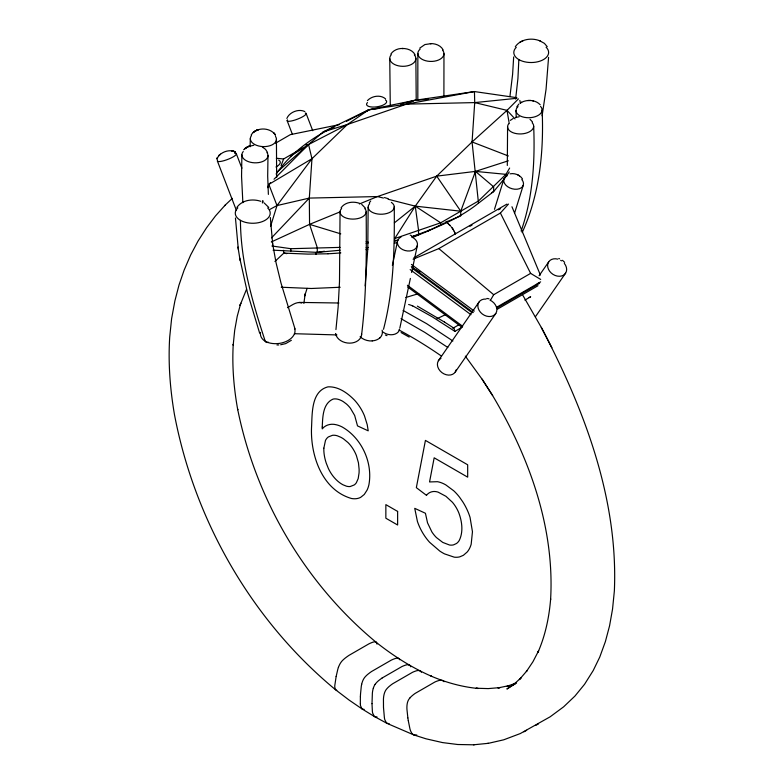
<?xml version="1.0" encoding="UTF-8"?>
<svg xmlns="http://www.w3.org/2000/svg" width="784" height="784" viewBox="0 0 784 784"><rect width="100%" height="100%" fill="white"/><g stroke="black" fill="none" stroke-linecap="round" stroke-linejoin="round"><path stroke-width="1.18" d="M389.756 58.575L390.256 104.958M415.863 58.379L416.216 100.43M417.852 53.508L417.823 99.774M443.969 53.694L443.901 96.001M518.841 59.613L517.94 78.331L515.637 99.068M241.884 154.889L241.56 176.292L242.864 202.693M267.991 155.506L267.687 176.126L268.373 194.403M250.116 146.775L250.331 138.484M276.429 139.464L276.654 177.478M548.575 57.33L546.056 89.298L542.116 115.816M513.667 56.938L512.599 74.372L509.923 96.599M360.375 696.613L360.336 703.924M360.385 696.545L360.513 694.163M507.307 165.463L507.581 126.626M303.878 303.408L305.172 293.882L304.662 295.931L307.112 288.345M360.513 694.105L361.287 686.372A27.832 15.063 -57.1 0 1 361.679 684.275M273.067 250.174L317.285 252.379L317.285 247.656L309.562 224.361L309.317 198.087L311.963 158.721L308.563 144.54L323.263 131.82L368.754 109.789L414.354 100.401L474.447 91.561L516.823 97.696M411.737 236.65C435.159 228.497 458.963 218.863 478.495 203.174L472.066 141.953L474.712 102.596L474.447 91.561L406.533 104.125L368.754 109.789L346.508 121.304M361.532 335.278C366.598 294.323 366.52 252.977 366.167 211.788M365.138 285.935L367.794 248.861L368.147 207.27M335.944 329.584L338.11 307.348L339.501 281.681L340.05 211.964M315.991 254.437L316.452 252.164M336.14 676.533L334.807 685.451A27.803 12.711 -51.3 0 0 334.768 687.058L335.336 689.479L336.757 690.283M262.375 202.997L262.826 200.665L262.826 202.35M336.15 676.474L337.786 669.369A27.832 12.73 -51.3 0 1 338.404 667.429M392.372 265.374L397.449 241.501M399.83 328.104L410.375 278.418M411.629 272.509L417.402 245.294M361.689 684.275L361.836 683.648A15.161 8.203 -57.1 0 1 362.473 681.561A8.849 4.792 -57.1 0 1 364.423 677.768A10.633 5.753 -57.1 0 1 366.206 675.769A16.366 8.859 -57.1 0 1 368.029 674.132L369.783 672.77A50.411 27.283 -57.1 0 1 371.587 671.496L391.275 660.128A50.411 27.283 -57.1 0 1 393.049 659.334L394.764 658.687A16.366 8.859 -57.1 0 1 396.518 658.256A10.633 5.753 -57.1 0 1 398.164 658.335M217.08 158.74C219.54 152.449 228.987 148.754 235.063 151.851L231.486 150.655L235.063 151.851M286.856 118.453C289.316 112.171 298.763 108.466 304.839 111.573M383.513 329.27C393.911 289.335 394.587 247.734 394.264 206.731M270.529 226.429L276.997 205.565L311.963 158.721L347.332 124.538L368.754 109.789L379.623 108.3M494.479 209.318L503.926 179.017M514.588 213.072L523.291 185.171M521.125 231.074C532.875 197.558 535.09 161.612 533.688 126.371M338.404 667.429L338.619 666.861A15.161 6.929 -51.3 0 1 339.462 664.92A8.849 4.047 -51.3 0 1 341.726 661.353A10.633 4.861 -51.3 0 1 343.637 659.432A16.366 7.487 -51.3 0 1 345.519 657.845L347.322 656.512A50.411 23.05 -51.3 0 1 349.145 655.267L368.833 643.899A50.411 23.05 -51.3 0 1 370.587 643.086L372.263 642.41A16.366 7.487 -51.3 0 1 373.948 641.929A10.633 4.861 -51.3 0 1 375.467 641.92A8.859 4.047 -51.3 0 1 376.83 643.35A15.161 6.938 -51.3 0 1 377.016 644.134M267.638 187.66L268.843 184.416L270.568 182.682M508.365 160.798L475.457 171.392L460.757 211.2L460.757 215.933L446.076 222.009M281.084 165.61L283.612 158.976L302.399 148.127M522.173 232.583C539.686 194.344 543.939 151.567 542.136 109.966M246.539 289.237L240.022 305.427L240.766 303.222L237.209 316.383L234.681 330.397L233.191 345.195L233.24 344.382C231.976 366.255 233.838 388.207 237.738 409.738L237.611 409.032C255.77 499.349 305.231 583.717 376.369 642.449M490.706 299.831L493.685 294.715L530.621 273.381L540.715 279.447M516.813 106.81L518.871 104.056M509.639 168.05L505.945 174.342L478.495 200.978L440.677 222.813L394.744 238.542L394.744 240.982L398.135 240.11M251.184 134.956C256.241 126.89 270.186 127.135 275.39 134.956L273.959 133.064L275.39 134.956M394.744 238.542L415.255 206.143L436.708 176.135L472.066 141.953L507.013 110.368L518.43 98.872M507.268 174.852L509.237 171.97M438.393 360.699L478.926 302.163M455.308 371.949L495.811 313.453M539.078 275.762L548.702 261.876M535.374 316.795L565.587 273.165M276.095 174.019C290.472 153.301 311.807 137.563 334.415 126.89M515.294 46.726C520.645 38.857 532.336 37.358 540.578 41.15M236.856 207.456C241.962 199.93 252.713 198.528 260.827 201.331M390.863 54.067C393.441 50.049 398.517 48.167 403.143 48.51L402.29 48.49C407.151 48.314 412.747 50.235 415.099 54.792M341.079 207.829C345.087 201.89 353.672 201.037 359.934 203.487M369.254 202.85L370.724 201.008M274.939 261.444L283.837 253.114L307.975 254.114L328.006 253.791M505.18 177.694L493.655 191.561L478.495 203.174M367.402 100.636C371.743 95.883 380.593 94.394 385.581 98.911M232.329 198.362L225.145 205.153L215.463 215.982L206.545 227.791L198.029 241.09L190.639 255.016L184.122 270.147L178.997 285.062L174.891 300.889L171.608 318.676L169.707 337.061C168.09 362.835 170.059 388.707 174.391 414.148L174.518 414.854C194.755 521.027 252.036 620.703 335.503 689.704M224.694 205.663L225.145 205.153M413.08 259.2L438.834 248.587L500.398 213.042L508.473 204.065M419.744 48.128L424.899 44.561L431.239 43.62L430.377 43.61C435.247 43.385 440.784 45.384 443.156 49.911M271.499 237.895L309.317 198.087L377.496 196.559L383.396 198.048M274.028 179.213L308.563 144.54L347.332 124.538L406.533 104.125L414.354 100.401L428.515 99.196M243.628 149.744L248.175 146.559L253.83 145.265M367.118 111.308L368.754 109.789M452.789 328.124L454.034 328.398L454.896 331.377L462.197 327.163M278.065 171.186L308.563 144.54L305.525 144.775M219.393 155.085L218.775 155.604L220.52 154.154M394.362 222.862L415.255 206.143L460.757 211.2L436.708 176.135L377.496 196.559L359.386 203.967M291.344 340.325L285.739 343.588L280.652 344.774M510.345 120.373L513.138 118.511M382.161 677.974L401.849 666.606A50.411 29.106 -60 0 1 403.642 665.822L405.377 665.185A16.366 9.447 -60 0 1 407.161 664.773A10.633 6.135 -60 0 1 408.866 664.891M429.289 230.104L427.437 231.319M290.364 156.192L308.563 144.54M287.473 307.691C291.795 305.427 296.666 301.115 301.732 303.036M311.963 158.721L268.843 184.416L276.997 205.565L309.317 198.087M447.145 221.402L445.145 222.548M515.431 683.687L506.876 689.018L515.95 682.805L512.756 685.294L521.066 677.827L519.371 679.591L526.848 670.898L526.368 671.574L532.963 661.706L538.628 650.759L537.883 652.513C545.341 635.559 549.153 617.263 550.652 598.868L550.603 599.397C554.768 527.289 529.014 456.562 492.509 395.401M520.115 103.165C526.064 99.245 535.217 99.372 540.225 104.782M275.556 143.188L290.335 134.652L339.217 124.646M413.825 257.848L506.915 204.105M469.91 226.311L472.027 225.096M498.477 209.828L500.594 208.603M453.299 328.016L458.826 324.821M496.821 307.161L540.646 281.868M496.831 308.014L539.608 283.308M497.575 309.063L537.971 285.739M524.888 300.105L530.66 296.773M521.683 102.234L520.37 102.939M408.288 720.672L409.934 728.826A27.803 18.806 -70.5 0 0 410.542 730.815L411.933 733.491L413.648 734.873L425.996 738.802L442.539 742.585L457.719 744.506L473.497 744.8L488.461 743.31L503.749 739.802L520.311 733.55L550.133 716.811L563.637 706.825L574.956 696.045L584.56 684.285L593.214 670.536L599.76 657.08L605.395 641.567L609.56 625.848L612.539 609.119L614.362 590.96C618.37 498.212 583.904 408.484 541.43 327.643L522.938 295.47M444.146 223.107L428.946 230.702L413.139 237.199M491.509 192.727L493.655 191.561L493.655 186.827L475.457 171.392L436.708 176.135M269.618 209.544L276.997 205.565M535.678 725.396L538.481 723.897M523.869 731.815L526.662 730.306M515.147 683.53L511.874 685.177L515.078 683.619M445.988 314.394L436.845 318.804M519.959 42.16L523.212 40.621M271.323 241.952L309.562 224.361L340.138 211.847M530.396 297.097L529.112 297.41M537.295 283.661L539.49 282.887M418.666 293.598L405.789 297.508M516.607 682.923L507.14 686.216L509.09 685.608L497.928 687.94L500.035 687.597L488.285 688.597L476.035 688.244L478.142 688.489C461.864 686.931 445.978 682.492 430.965 676.053L431.592 676.318C411.551 667.576 393.029 655.669 375.928 642.096M323.263 131.82L347.332 124.538M515.402 117.541L519.204 116.747M400.673 103.988L414.354 100.401M394.548 240.943L396.92 240.335M413.178 236.209L418.538 234.926L418.538 230.192L415.255 206.143L388.119 199.254M416.823 735.01L413.903 734.961L386.982 723.358L374.37 716.498L372.665 713.126A27.803 16.052 -60 0 1 372.371 711.294L372.008 703.738M366.118 243.265L368.48 242.834M324.409 251.252L317.285 252.379L340.099 250.233M510.07 173.832C514.716 172.892 519.89 174.95 522.507 178.919M377.035 716.968L374.664 716.684L362.002 708.922L360.532 705.747A27.803 15.043 -57.1 0 1 360.336 703.924M406.533 104.125L474.712 102.596L516.842 98.294M487.589 743.399L488.461 743.31M366.118 247.695L368.48 247.47M473.497 744.8L474.359 744.712M340.197 287.258L311.326 288.492L281.24 287.228M364.158 709.373L362.277 709.089L349.007 700.004L335.944 690.057M389.207 723.769L386.522 723.024L384.797 719.702A27.803 17.003 -63.1 0 1 384.405 717.821L383.494 707.433M271.881 245.99L290.835 248.695L340.099 247.391M276.948 344.97L278.8 344.94M527.759 100.528L530.611 100.479M338.904 303.006L299.018 302.408M294.412 333.71L336.924 334.935M486.874 298.449L489.01 298.792M475.457 171.392L505.945 174.342L505.945 176.772M276.36 158.25L283.612 158.976M532.365 100.744L533.512 100.92M286.728 253.624L283.837 253.114L283.416 250.321M384.405 197.548L388.149 198.656M474.712 102.596L507.013 110.368L515.049 118.943M309.562 224.361L340.766 233.848M366.197 241.57L368.5 242.266M558.786 258.504L559.541 258.74M472.066 141.953L508.365 155.977M385.375 335.023L387.012 335.66M410.208 235.141L411.453 235.641M403.103 310.454L426.623 323.665L452.878 340.981M412.727 305.878L432.474 316.961L454.896 331.377M539.294 40.543L544.4 43.355L547.222 46.668M401.006 318.667L424.712 332.318L447.791 347.449M417.353 306.123L444.597 322.146M401.104 332.563L409.17 337.071M412.051 267.628L417.451 270.676M417.803 270.872L418.323 271.166M419.195 271.656L419.891 272.058M519.537 175.89L517.734 174.822M262.317 146.98L265.541 149.352L267.55 152.498M444.489 322.077L453.642 327.986M415.255 206.143L440.677 222.813L440.677 225.008M264.09 202.88L268.755 207.427M361.669 204.34L365.324 208.074M411.404 264.424L474.291 311.101M411.355 266.609L473.252 312.551M412.208 268.246L472.144 312.728M410.169 269.578L470.959 314.707M407.415 285.278L462.687 326.301M407.523 286.866L461.776 327.134M426.506 495.361L416.343 487.648L425.428 440.402L467.676 464.794L467.676 477.152L434.169 457.807L429.554 481.944L437.472 481.699A36.064 20.825 60 0 1 445.782 484.875L453.72 490.774A34.408 19.865 60 0 1 459.581 497.252L462.766 501.819A41.219 23.794 60 0 1 465.696 506.876L466.568 508.61A37.446 21.619 60 0 1 470.047 517.371L472.458 531.728L471.174 544.253A44.423 25.647 60 0 1 467.215 551.985L463.403 555.297L459.767 556.846A36.456 21.05 60 0 1 454.23 557.159L444.508 553.876A55.478 32.026 60 0 1 439.814 551.093L429.573 542.263A35.319 20.394 60 0 1 423.321 533.914A36.848 21.276 60 0 1 421.547 530.866A35.084 20.257 60 0 1 417.421 521.468L414.736 508.336L425.428 513.275L427.535 522.84L431.866 531.905A21.717 12.544 60 0 0 436.433 537.569L442.754 542.42L449.506 545.007A23.716 13.691 60 0 0 453.613 544.841L456.474 543.498A27.156 15.68 60 0 0 459.277 540.401C463.413 531.973 462.07 521.762 458.944 513.206A23.932 13.818 60 0 0 456.082 507.405A22.609 13.054 60 0 0 452.388 502.24L445.959 496.321L438.158 492.156A23.677 13.671 60 0 0 433.052 491.558A27.587 15.925 60 0 0 426.476 495.341M446.684 222.421L448.066 223.538M562.491 260.308L564.656 262.356M438.834 248.587L493.685 294.715M447.546 223.136L450.496 225.919M235.102 151.998L234.387 151.381L235.68 152.508M530.004 119.286L532.512 121.961M449.242 224.675L450.202 225.665M451.202 226.792L452.348 228.203M465.314 356.122L482.238 379.397L492.626 395.567L482.111 379.162M452.103 227.928L453.123 229.379M452.613 228.663L452.995 229.251M453.093 229.398L453.485 229.977M453.358 229.849L454.063 231.045M541.303 327.408L551.907 347.724M500.398 213.042L530.621 273.381M454.103 231.231L454.436 231.839M454.397 231.858L454.779 232.652M511.952 206.751L540.401 275.057M454.612 232.348L455.034 233.318M306.074 113.376L312.747 130.712M287.14 120.667L292.373 134.27M236.298 153.664L241.903 168.227M217.364 160.955L236.415 210.455M454.877 233.005L455.161 233.652M455.063 233.505L455.279 233.995M295.029 329.045L280.976 282.955L276.056 262.728L272.332 242.07M259.661 333.2L247.411 292.55L239.757 258.152M519.812 100.401L520.39 102.753M335.699 333.553L335.836 334.209M507.013 110.368L509.257 123.637M235.445 217.991L238.326 249.312M237.964 247.048L240.129 260.474M408.278 720.604L407.876 717.948M407.856 717.879L406.945 709.295A27.832 18.826 -70.5 0 1 406.906 706.982L406.935 706.296A15.161 10.251 -70.5 0 1 407.17 704.012A8.849 5.988 -70.5 0 1 408.503 699.906A10.633 7.193 -70.5 0 1 410.071 697.789M272.705 244.343L270.343 217.54M383.494 707.374L383.445 699.161A27.832 17.013 -63.1 0 1 383.631 696.947L383.719 696.29A15.161 9.271 -63.1 0 1 384.17 694.095A8.849 5.41 -63.1 0 1 385.816 690.126A10.633 6.497 -63.1 0 1 387.502 688.058A16.366 10.006 -63.1 0 1 389.246 686.382L390.961 685A50.411 30.821 -63.1 0 1 392.745 683.717L412.433 672.349A50.411 30.821 -63.1 0 1 414.236 671.565L415.99 670.937A16.366 10.006 -63.1 0 1 417.813 670.545A10.633 6.497 -63.1 0 1 419.558 670.692M516.029 110.583L516.205 117.541M240.433 220.353C240.659 261.738 252.379 301.869 265.11 340.883A5.802 3.352 -60 0 0 268.402 342.245M372.008 703.669L372.371 693.154A27.832 16.072 -60 0 1 372.655 690.998L372.772 690.351A15.161 8.751 -60 0 1 373.321 688.205M290.835 248.695L290.835 251.174M516.264 47.344A17.473 10.094 0 0 0 518.851 59.604A17.473 10.094 0 0 0 541.979 60.358A17.473 10.094 0 0 0 546.095 47.207M260.494 332.406A17.718 11.505 -7.1 0 0 264.845 341.06A17.718 11.505 -7.2 0 0 285.925 341.569A17.718 11.505 -7.2 0 0 294.568 328.182M267.687 207.946A17.473 10.094 0 0 1 264.061 220.863A17.473 10.094 0 0 1 241.384 220.843A17.473 10.094 0 0 1 237.836 207.917M396.871 242.53A185.975 107.369 0 0 1 394.391 243.246M367.784 249.322A185.975 107.369 0 0 1 366.02 249.635M340.824 252.889A185.975 107.369 0 0 1 327.996 253.761M414.324 54.851A13.063 7.84 0.6 0 1 402.839 66.317A13.063 7.84 0.6 0 1 391.275 54.723M442.607 50.186A13.063 7.84 0.6 0 1 438.609 59.986A13.063 7.84 0.6 0 1 421.802 59.153A13.063 7.84 0.6 0 1 420.155 49.078M540.548 106.438A13.063 7.448 -2 0 1 537.187 115.924A13.063 7.448 -2 0 1 520.37 116.032A13.063 7.448 -2 0 1 518.018 106.585M532.169 122.735A13.063 7.448 -2 0 1 521.193 133.927A13.063 7.448 -2 0 1 508.62 123.872M391.363 202.38A13.063 7.232 -0.6 0 1 390.706 211.896A13.063 7.232 -0.6 0 1 373.596 212.934A13.063 7.232 -0.6 0 1 369.666 203.693M372.273 340.942A13.083 9.986 13.3 0 1 360.101 336.738M379.907 337.826A13.328 10.074 14.8 0 1 372.253 340.854M382.141 330.162A13.122 9.976 15.3 0 1 379.946 337.855M364.805 208.573A13.063 7.232 -0.6 0 1 352.859 219.108A13.063 7.232 -0.6 0 1 341.638 208.495M361.61 334.102A13.083 9.8 7.9 0 1 349.693 343.147A13.083 9.8 7.9 0 1 335.748 334.219M266.981 152.537A13.063 7.634 2 0 1 254.506 162.817A13.063 7.634 2 0 1 243.246 151.528M275.488 136.396A13.063 7.634 2 0 1 263.267 146.608A13.063 7.634 2 0 1 251.37 135.71M234.592 153.233A10.163 2.185 -21 0 1 229.006 158.907A10.163 2.185 -21 0 1 217.501 160.426M305.27 113.004A10.163 2.185 -21 0 1 297.41 119.178A10.163 2.185 -21 0 1 287.503 119.825M419.597 670.624A8.859 5.419 -63.1 0 1 421.39 672.26M410.071 697.78A16.366 11.074 -70.5 0 1 411.757 696.084L413.423 694.683A50.411 34.104 -70.5 0 1 415.177 693.389L434.865 682.021A50.411 34.104 -70.5 0 1 436.698 681.247L438.491 680.639A16.366 11.074 -70.5 0 1 440.383 680.277A10.633 7.193 -70.5 0 1 442.254 680.483M442.284 680.404A8.859 5.988 -70.5 0 1 444.038 681.717M382.161 677.974A50.411 29.106 -60 0 0 380.377 679.258L378.701 680.561A16.366 9.447 -60 0 0 376.849 682.276A10.633 6.135 -60 0 0 375.154 684.354M373.331 688.205A8.849 5.116 -60 0 1 375.115 684.324M410.777 666.812A15.161 8.751 -60 0 0 410.698 666.625A8.859 5.116 -60 0 0 408.895 664.822M398.194 658.266A8.859 4.792 -57.1 0 1 399.732 659.746M408.631 304.506A14.318 10.29 40.7 0 1 412.688 306.015M398.978 329.976A277.771 170.373 37.2 0 1 441.157 355.877M564.323 263.375A10.163 7.997 34.7 0 1 561.305 276.046A10.163 7.997 34.7 0 1 547.8 267.256A10.163 7.997 34.7 0 1 557.806 259.132M560.658 260.298A10.163 7.997 34.7 0 1 561.52 260.827M489.961 300.115A10.163 7.997 34.7 0 1 494.861 314.58A10.163 7.997 34.7 0 1 479.122 310.395A10.163 7.997 34.7 0 1 486.08 299.076M456.18 369.823A10.153 8.026 35.9 0 1 441.96 372.645A10.153 8.026 35.9 0 1 440.98 358.357M278.624 160.063A10.163 4.498 -14.2 0 1 275.948 167.002M385.503 100.019A10.163 3.832 -8.7 0 1 376.859 106.82A10.163 3.832 -8.7 0 1 367.461 102.567M521.821 179.526A10.163 6.821 17.3 0 1 519.4 188.719A10.163 6.821 17.3 0 1 505.758 185.073A10.163 6.821 17.3 0 1 507.326 175.655M411.629 236.925A10.163 7.487 12 0 1 415.794 248.381A10.163 7.487 12 0 1 400.614 248.322A10.163 7.487 12 0 1 401.163 236.886M399.575 329.29A10.153 7.389 13.9 0 1 393.088 334.611A10.153 7.389 13.9 0 1 382.915 331.975M322.244 427.055L322.224 428.917C325.458 424.752 331.171 423.409 336.14 424.732A36.123 20.854 60 0 1 342.147 426.957C361.679 438.08 372.919 462.589 368.921 484.688A46.913 27.087 60 0 1 367.069 490.118L364.266 494.469L360.699 497.321A34.966 20.188 60 0 1 356.387 498.663A36.044 20.805 60 0 1 351.448 498.487C322.067 489.951 310.386 455.455 311.522 427.584C312.316 413.785 310.993 391.206 327.957 386.855C338.443 386.316 347.753 393.156 354.721 400.359A31.399 18.13 60 0 1 360.238 407.641A31.301 18.071 60 0 1 364.482 415.863L367.216 424.654L368.215 430.837L357.514 425.898L354.662 415.461L350.448 408.288A19.678 11.358 60 0 0 346.361 403.927L343.323 401.673A25.519 14.729 60 0 0 341.246 400.497A23.138 13.357 60 0 0 333.122 399.076C322.606 403.603 322.734 417.372 322.244 427.055M323.841 448.183L323.821 449.379A35.162 20.296 60 0 0 326.232 463.099L328.3 468.313A24.01 13.867 60 0 0 332.857 475.898A24.471 14.132 60 0 0 343.01 484.806L346.41 486.168A21.041 12.152 60 0 0 350.242 486.521L354.231 484.943A24.598 14.2 60 0 0 356.367 482.709L358.18 478.612L359.043 473.075A48.559 28.038 60 0 0 359.101 469.146L358.445 462.805L356.406 455.622A23.295 13.446 60 0 0 354.878 452.201A23.941 13.818 60 0 0 353.045 448.948L352.388 447.929A21.785 12.573 60 0 0 347.939 442.519L343.588 438.942A30.586 17.66 60 0 0 340.766 437.247L337.247 435.777A23.461 13.544 60 0 0 332.494 435.306L328.398 436.913A24.167 13.955 60 0 0 325.468 440.471L323.841 448.183M217.217 158.211L217.05 159.27L217.335 157.643L217.217 158.211M254.526 131.389L253.163 132.476L256.574 130.33L254.526 131.389M246.127 147.598L244.745 148.676L248.175 146.559L246.127 147.598M257.809 129.899L256.094 130.526L258.416 129.683L257.809 129.899M249.43 146.098L247.705 146.726L250.037 145.893L249.43 146.098M397.625 511.423L385.855 504.631L385.855 518.214L397.625 525.006L397.625 511.423"/></g></svg>
